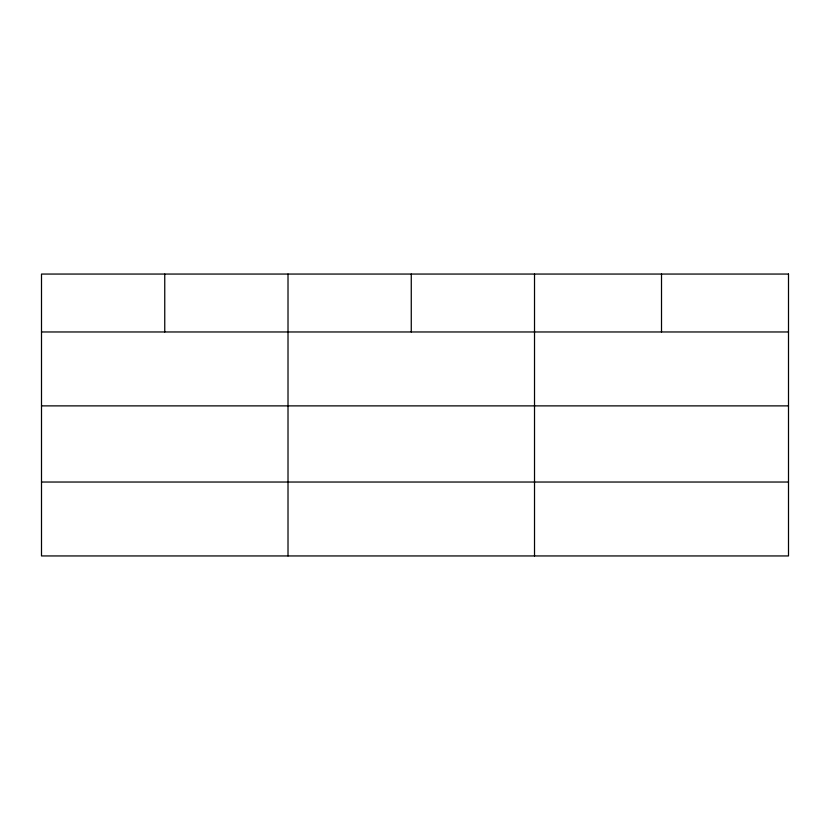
<?xml version="1.0" encoding="UTF-8"?>
<svg xmlns="http://www.w3.org/2000/svg" width="830" height="830" viewBox="0 0 830 830"><rect width="100%" height="100%" fill="white"/><g stroke="black" fill="none" stroke-linecap="round" stroke-linejoin="round"><path stroke-width="1.25" d="M41.5 331.969L788.5 331.969M41.5 405.88L788.5 405.88M41.5 482.033L788.5 482.033M661.51 274.056L661.51 331.969M534.52 274.056L534.52 555.944M411.265 274.056L411.265 331.969M288.01 274.056L288.01 555.944M164.755 274.056L164.755 331.969M788.5 274.056L41.5 274.056L41.5 555.944L788.5 555.944L788.5 274.056"/></g></svg>
